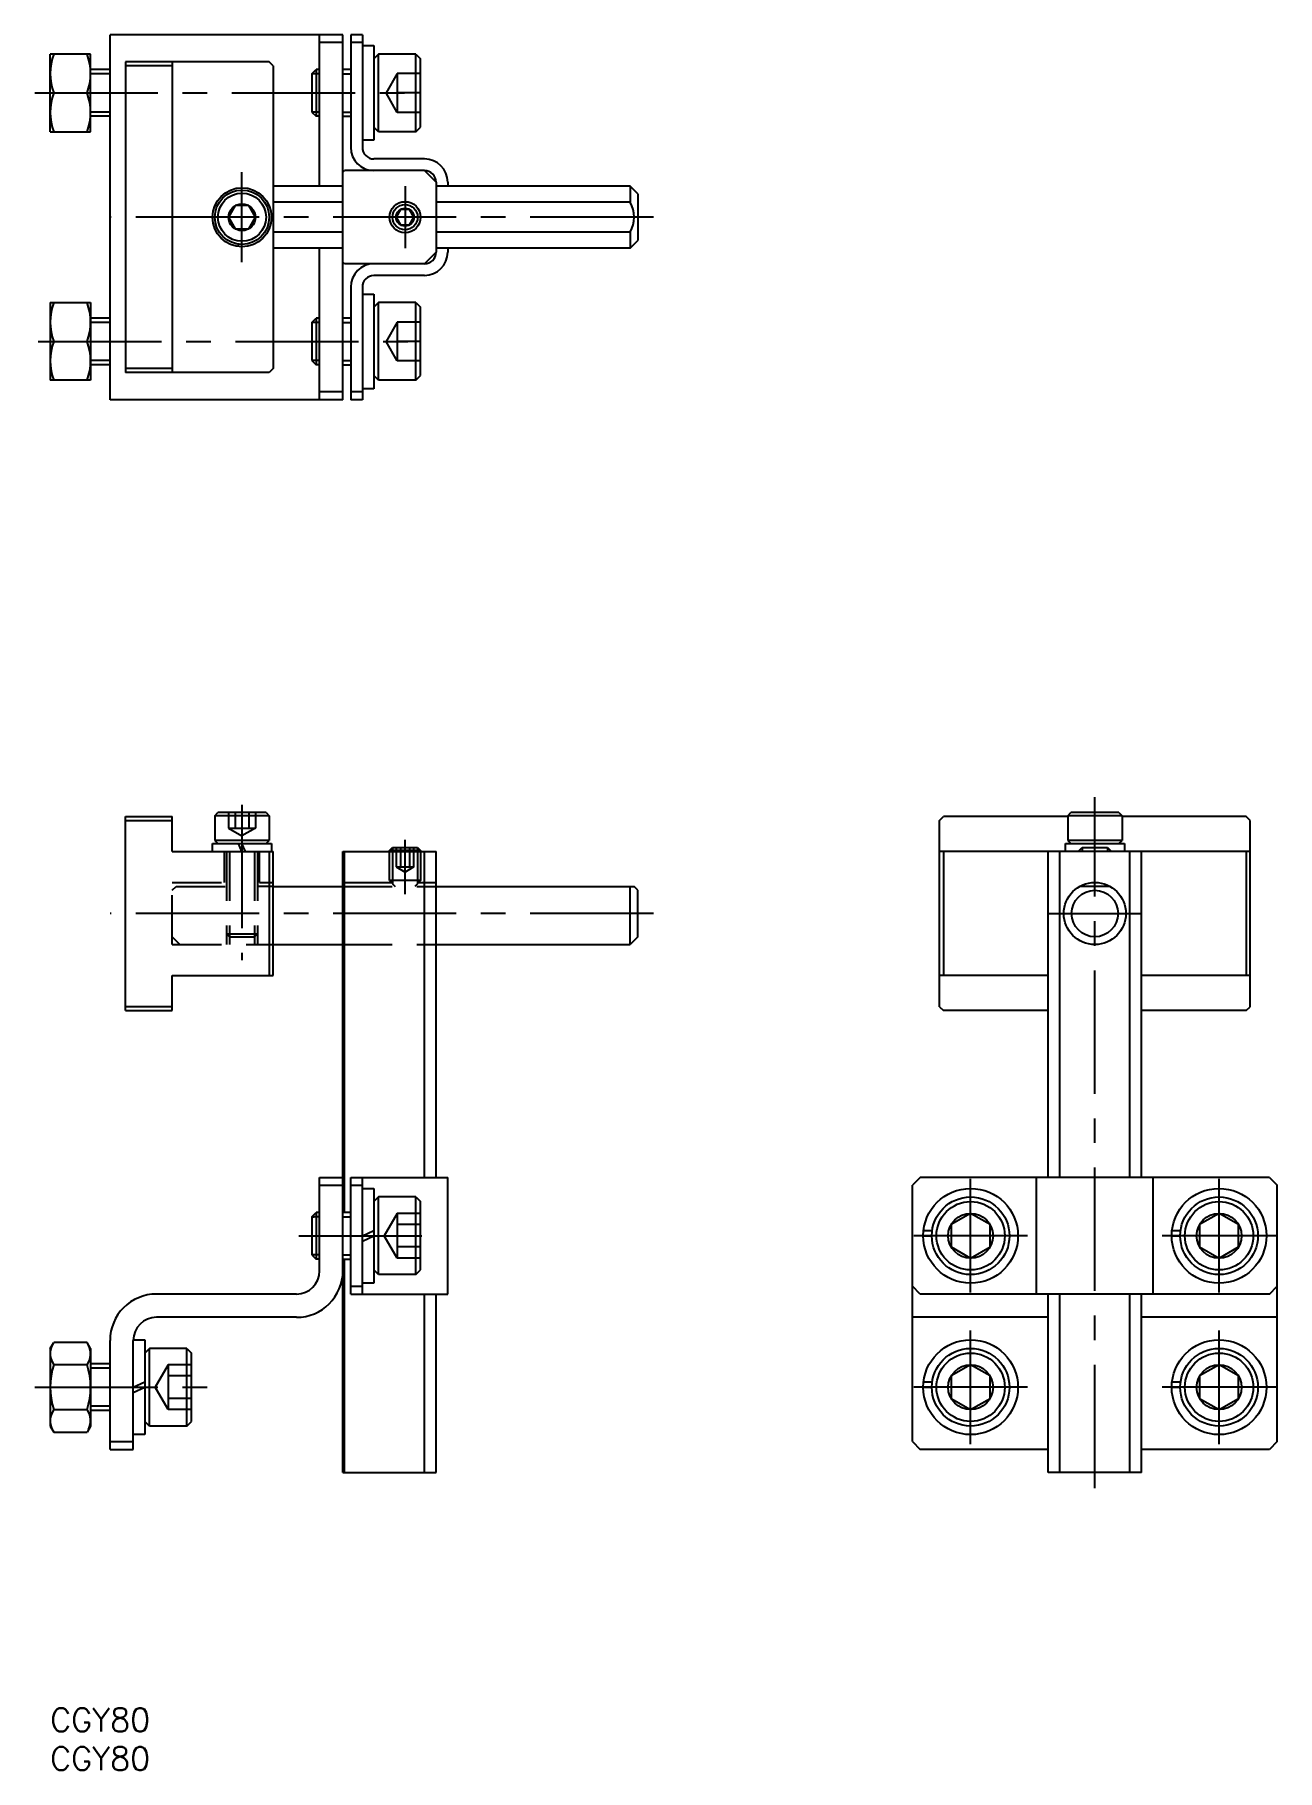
# Model space of a CAD drawing. Extents: x -2 to 158, y -8 to 216.
import ezdxf

# ---------------------------------------------------------------- set-up
doc = ezdxf.new("R2010")
doc.units = 0
doc.header["$LTSCALE"] = 0.5
doc.linetypes.add('CENTER', pattern=[50.8, 31.75, -6.35, 6.35, -6.35])
doc.linetypes.add('DASHED', pattern=[19.05, 12.7, -6.35])
doc.layers.get('0').update_dxf_attribs({"linetype": 'CONTINUOUS'})
doc.layers.add('CENTER', color=1, linetype='CENTER')
doc.styles.get("Standard").update_dxf_attribs({"font": 'txt.shx', "height": 3, "bigfont": 'bigfont.shx'})

# ---------------------------------------------------------------- blocks, each defined once
blk = doc.blocks.new('*U74')
at = {"color": 7, "linetype": 'CONTINUOUS'}
blk.add_text('CGY80', height=3, dxfattribs=at).set_placement((0, -3))
blk = doc.blocks.new('*U75')
at = {"color": 7, "linetype": 'CONTINUOUS'}
blk.add_text('CGY80', height=3, dxfattribs=at).set_placement((0, -8))

msp = doc.modelspace()

# ---------------------------------------------------------------- linework, layer by layer
at = {"color": 7, "linetype": 'CONTINUOUS'}
for p, q in [((37.7, 215.5), (7.7, 215.5)), ((7.7, 168.5), (7.7, 215.5)), ((34.7, 196), (34.7, 215.5)), ((37.7, 168.5), (37.7, 215.5)), ((40.2, 215.5), (38.7, 215.5)), ((38.7, 215.5), (38.7, 201)), ((40.2, 215.5), (40.2, 201)), ((0, 203), (0, 213)), ((5.2, 213), (0, 213)), ((5.2, 203), (5.2, 213)), ((37.7, 214.5), (34.7, 214.5)), ((40.2, 214.5), (38.7, 214.5)), ((40.2, 214.1), (41.7, 214.1)), ((41.7, 214.1), (41.7, 201.9)), ((42.3, 213), (41.7, 212.4)), ((42.3, 203), (42.3, 213)), ((47.1, 213), (42.3, 213)), ((47.1, 203), (47.1, 213)), ((47.1, 213), (47.7, 212.4)), ((47.7, 203.6), (47.7, 212.4)), ((7.7, 211), (5.2, 211)), ((9.7, 212), (9.7, 172)), ((28.2, 212), (9.7, 212)), ((15.7, 211.5), (9.7, 211.5)), ((15.7, 212), (15.7, 172)), ((28.7, 211.5), (28.2, 212)), ((28.7, 211.5), (28.7, 172.5)), ((33.7, 210.46), (34.24, 211)), ((33.7, 210.46), (33.7, 205.54)), ((34.7, 211), (34.24, 211)), ((34.24, 211), (34.24, 205)), ((38.7, 211), (37.7, 211)), ((0.45, 208), (4.75, 208)), ((7.7, 205), (5.2, 205)), ((33.7, 205.54), (34.24, 205)), ((34.7, 205), (34.24, 205)), ((37.7, 205), (38.7, 205)), ((42.3, 203), (41.7, 203.6)), ((47.1, 203), (47.7, 203.6)), ((0, 203), (5.2, 203)), ((41.7, 201.9), (40.2, 201.9)), ((47.1, 203), (42.3, 203)), ((48.2, 199.5), (41.7, 199.5)), ((37.7, 197.8), (37.9, 198)), ((48.2, 198), (37.9, 198)), ((49.7, 196.5), (48.2, 198)), ((37.7, 196), (28.7, 196)), ((49.7, 196.5), (49.7, 187.5)), ((74.7, 196), (49.7, 196)), ((51.2, 196.5), (51.2, 196)), ((74.7, 196), (74.7, 193.94)), ((75.7, 195), (74.7, 196)), ((75.7, 195), (75.7, 189)), ((23.83, 193.5), (22.97, 192)), ((25.57, 193.5), (23.83, 193.5)), ((26.43, 192), (25.57, 193.5)), ((37.7, 193.94), (28.7, 193.94)), ((45.12, 193), (44.55, 192)), ((46.28, 193), (45.12, 193)), ((46.85, 192), (46.28, 193)), ((74.7, 193.94), (49.7, 193.94)), ((22.97, 192), (23.83, 190.5)), ((23.83, 190.5), (25.57, 190.5)), ((25.57, 190.5), (26.43, 192)), ((37.7, 190.06), (28.7, 190.06)), ((44.55, 192), (45.12, 191)), ((45.12, 191), (46.28, 191)), ((46.28, 191), (46.85, 192)), ((74.7, 190.06), (49.7, 190.06)), ((74.7, 190.06), (74.7, 188)), ((24.23, 188.23), (24.23, 188.53)), ((24.7, 188.2), (24.7, 188.5)), ((37.7, 188), (28.7, 188)), ((34.7, 168.5), (34.7, 188)), ((74.7, 188), (49.7, 188)), ((51.2, 188), (51.2, 187.5)), ((74.7, 188), (75.7, 189)), ((37.9, 186), (37.7, 186.2)), ((48.2, 186), (37.9, 186)), ((48.2, 186), (49.7, 187.5)), ((48.2, 184.5), (41.7, 184.5)), ((38.7, 183), (38.7, 168.5)), ((40.2, 183), (40.2, 168.5)), ((40.2, 182.1), (41.7, 182.1)), ((41.7, 182.1), (41.7, 169.9)), ((0, 181), (0, 171)), ((0, 181), (5.2, 181)), ((5.2, 181), (5.2, 171)), ((7.7, 179), (5.2, 179)), ((33.7, 178.46), (34.24, 179)), ((34.7, 179), (34.24, 179)), ((34.24, 179), (34.24, 173)), ((38.7, 179), (37.7, 179)), ((42.3, 181), (41.7, 180.4)), ((42.3, 171), (42.3, 181)), ((47.1, 181), (42.3, 181)), ((47.1, 171), (47.1, 181)), ((47.1, 181), (47.7, 180.4)), ((47.7, 171.6), (47.7, 180.4)), ((33.7, 178.46), (33.7, 173.54)), ((0.45, 176), (4.75, 176)), ((7.7, 173), (5.2, 173)), ((15.7, 172.5), (9.7, 172.5)), ((28.7, 172.5), (28.2, 172)), ((33.7, 173.54), (34.24, 173)), ((34.7, 173), (34.24, 173)), ((37.7, 173), (38.7, 173)), ((5.2, 171), (0, 171)), ((28.2, 172), (9.7, 172)), ((41.7, 169.9), (40.2, 169.9)), ((42.3, 171), (41.7, 171.6)), ((47.1, 171), (42.3, 171)), ((47.1, 171), (47.7, 171.6)), ((37.7, 168.5), (7.7, 168.5)), ((37.7, 169.5), (34.7, 169.5)), ((40.2, 169.5), (38.7, 169.5)), ((40.2, 168.5), (38.7, 168.5)), ((9.7, 89.83), (9.7, 114.83)), ((9.7, 114.83), (15.7, 114.83)), ((9.7, 114.33), (15.7, 114.33)), ((15.7, 110.33), (15.7, 114.83)), ((21.2, 114.93), (21.6, 115.33)), ((28.2, 114.93), (21.2, 114.93)), ((21.2, 114.93), (21.2, 111.73)), ((27.8, 115.33), (21.6, 115.33)), ((27.8, 115.33), (28.2, 114.93)), ((28.2, 114.93), (28.2, 111.73)), ((114.55, 114.33), (115.05, 114.83)), ((114.55, 90.33), (114.55, 114.33)), ((131.05, 114.83), (115.05, 114.83)), ((131.05, 114.93), (131.45, 115.33)), ((138.05, 114.93), (131.05, 114.93)), ((131.05, 114.93), (131.05, 111.73)), ((137.65, 115.33), (131.45, 115.33)), ((137.65, 115.33), (138.05, 114.93)), ((138.05, 114.93), (138.05, 111.73)), ((154.05, 114.83), (138.05, 114.83)), ((154.55, 114.33), (154.05, 114.83)), ((154.55, 90.33), (154.55, 114.33)), ((15.7, 110.33), (28.7, 110.33)), ((20.9, 110.33), (20.9, 111.33)), ((20.9, 111.33), (28.5, 111.33)), ((28.2, 111.73), (21.2, 111.73)), ((21.2, 111.73), (21.6, 111.33)), ((24.7, 110.33), (24.23, 111.33)), ((25.17, 110.33), (24.7, 111.33)), ((27.8, 111.33), (28.2, 111.73)), ((28.2, 110.33), (28.2, 94.33)), ((28.5, 111.33), (28.5, 110.33)), ((28.7, 94.33), (28.7, 110.33)), ((37.7, 30.33), (37.7, 110.33)), ((37.7, 110.33), (49.7, 110.33)), ((37.9, 63.83), (37.9, 110.33)), ((43.7, 110.45), (44.08, 110.83)), ((43.7, 110.33), (43.7, 110.45)), ((47.7, 110.45), (43.7, 110.45)), ((44.08, 110.83), (47.32, 110.83)), ((47.32, 110.83), (47.7, 110.45)), ((47.7, 110.45), (47.7, 110.33)), ((48.2, 68.33), (48.2, 110.33)), ((49.7, 68.33), (49.7, 110.33)), ((154.55, 110.33), (114.55, 110.33)), ((115.05, 110.33), (115.05, 94.33)), ((128.55, 68.33), (128.55, 110.33)), ((130.05, 68.33), (130.05, 110.33)), ((130.75, 110.33), (130.75, 111.33)), ((130.75, 111.33), (138.35, 111.33)), ((138.05, 111.73), (131.05, 111.73)), ((131.05, 111.73), (131.45, 111.33)), ((132.55, 110.45), (132.93, 110.83)), ((132.55, 110.33), (132.55, 110.45)), ((132.93, 110.83), (136.17, 110.83)), ((136.17, 110.83), (136.55, 110.45)), ((136.55, 110.33), (136.55, 110.45)), ((137.65, 111.33), (138.05, 111.73)), ((138.35, 111.33), (138.35, 110.33)), ((139.05, 68.33), (139.05, 110.33)), ((140.55, 68.33), (140.55, 110.33)), ((154.05, 110.33), (154.05, 94.33)), ((28.7, 105.83), (37.7, 105.83)), ((49.7, 105.83), (75.2, 105.83)), ((74.7, 98.33), (74.7, 105.83)), ((75.7, 105.33), (75.2, 105.83)), ((75.7, 99.33), (75.7, 105.33)), ((136.49, 105.83), (132.61, 105.83)), ((133.08, 106.05), (133.3, 105.83)), ((136.02, 106.05), (135.8, 105.83)), ((75.7, 99.33), (74.7, 98.33)), ((28.7, 98.33), (37.7, 98.33)), ((49.7, 98.33), (74.7, 98.33)), ((15.7, 94.33), (28.7, 94.33)), ((15.7, 89.83), (15.7, 94.33)), ((128.55, 94.33), (114.55, 94.33)), ((154.55, 94.33), (140.55, 94.33)), ((15.7, 90.33), (9.7, 90.33)), ((9.7, 89.83), (15.7, 89.83)), ((114.55, 90.33), (115.05, 89.83)), ((128.55, 89.83), (115.05, 89.83)), ((154.05, 89.83), (140.55, 89.83)), ((154.05, 89.83), (154.55, 90.33)), ((34.7, 68.33), (37.7, 68.33)), ((34.7, 56.33), (34.7, 68.33)), ((34.7, 67.33), (37.7, 67.33)), ((38.7, 53.33), (38.7, 68.33)), ((38.7, 68.33), (51.2, 68.33)), ((38.7, 67.33), (40.2, 67.33)), ((40.2, 53.33), (40.2, 68.33)), ((51.2, 53.33), (51.2, 68.33)), ((112.05, 68.33), (111.05, 67.33)), ((111.05, 34.33), (111.05, 67.33)), ((157.05, 68.33), (112.05, 68.33)), ((127.05, 53.33), (127.05, 68.33)), ((142.05, 53.33), (142.05, 68.33)), ((157.05, 68.33), (158.05, 67.33)), ((158.05, 34.33), (158.05, 67.33)), ((40.2, 66.93), (41.7, 66.93)), ((41.7, 66.93), (41.7, 54.73)), ((42.3, 65.83), (41.7, 65.23)), ((42.3, 55.83), (42.3, 65.83)), ((47.1, 65.83), (42.3, 65.83)), ((47.1, 55.83), (47.1, 65.83)), ((47.1, 65.83), (47.7, 65.23)), ((47.7, 56.43), (47.7, 65.23)), ((33.7, 63.29), (34.24, 63.83)), ((33.7, 63.29), (33.7, 58.37)), ((34.24, 63.83), (34.24, 57.83)), ((34.7, 63.83), (34.24, 63.83)), ((38.7, 63.83), (37.7, 63.83)), ((118.55, 63.72), (116.05, 62.28)), ((121.05, 62.28), (118.55, 63.72)), ((150.55, 63.72), (148.05, 62.28)), ((153.05, 62.28), (150.55, 63.72)), ((40.2, 60.83), (41.7, 61.53)), ((40.2, 60.13), (41.7, 60.83)), ((112.45, 60.83), (113.55, 60.83)), ((112.49, 61.53), (113.6, 61.53)), ((116.05, 62.28), (116.05, 59.39)), ((121.05, 59.39), (121.05, 62.28)), ((144.45, 60.83), (145.55, 60.83)), ((144.49, 61.53), (145.6, 61.53)), ((148.05, 62.28), (148.05, 59.39)), ((153.05, 59.39), (153.05, 62.28)), ((33.7, 58.37), (34.24, 57.83)), ((116.05, 59.39), (118.55, 57.95)), ((118.55, 57.95), (121.05, 59.39)), ((148.05, 59.39), (150.55, 57.95)), ((150.55, 57.95), (153.05, 59.39)), ((34.7, 57.83), (34.24, 57.83)), ((37.7, 57.83), (38.7, 57.83)), ((37.9, 30.33), (37.9, 57.83)), ((42.3, 55.83), (41.7, 56.43)), ((47.1, 55.83), (47.7, 56.43)), ((38.7, 54.33), (40.2, 54.33)), ((41.7, 54.73), (40.2, 54.73)), ((47.1, 55.83), (42.3, 55.83)), ((112.05, 53.33), (111.05, 54.33)), ((157.05, 53.33), (158.05, 54.33)), ((31.7, 53.33), (13.7, 53.33)), ((38.7, 53.33), (51.2, 53.33)), ((48.2, 30.33), (48.2, 53.33)), ((49.7, 30.33), (49.7, 53.33)), ((157.05, 53.33), (112.05, 53.33)), ((128.55, 30.33), (128.55, 53.33)), ((130.05, 30.33), (130.05, 53.33)), ((139.05, 30.33), (139.05, 53.33)), ((140.55, 30.33), (140.55, 53.33)), ((31.7, 50.33), (13.7, 50.33)), ((128.55, 50.33), (111.05, 50.33)), ((158.05, 50.33), (140.55, 50.33)), ((0, 46.33), (0.45, 47.11)), ((4.75, 47.11), (0.45, 47.11)), ((5.2, 46.33), (4.75, 47.11)), ((7.7, 33.33), (7.7, 47.33)), ((10.7, 47.43), (12.2, 47.43)), ((10.7, 33.33), (10.7, 47.33)), ((12.2, 47.43), (12.2, 35.23)), ((0, 46.33), (0, 36.33)), ((5.2, 46.33), (5.2, 36.33)), ((12.8, 46.33), (12.2, 45.73)), ((12.8, 36.33), (12.8, 46.33)), ((17.6, 46.33), (12.8, 46.33)), ((17.6, 36.33), (17.6, 46.33)), ((17.6, 46.33), (18.2, 45.73)), ((18.2, 36.93), (18.2, 45.73)), ((4.75, 44.22), (0.45, 44.22)), ((7.7, 44.33), (5.2, 44.33)), ((118.55, 44.22), (116.05, 42.78)), ((116.05, 42.78), (116.05, 39.89)), ((121.05, 42.78), (118.55, 44.22)), ((121.05, 39.89), (121.05, 42.78)), ((150.55, 44.22), (148.05, 42.78)), ((148.05, 42.78), (148.05, 39.89)), ((153.05, 42.78), (150.55, 44.22)), ((153.05, 39.89), (153.05, 42.78)), ((10.7, 41.33), (12.2, 42.03)), ((10.7, 40.63), (12.2, 41.33)), ((112.45, 41.33), (113.55, 41.33)), ((112.49, 42.03), (113.6, 42.03)), ((144.45, 41.33), (145.55, 41.33)), ((144.49, 42.03), (145.6, 42.03)), ((0.45, 38.45), (4.75, 38.45)), ((7.7, 38.33), (5.2, 38.33)), ((116.05, 39.89), (118.55, 38.45)), ((118.55, 38.45), (121.05, 39.89)), ((148.05, 39.89), (150.55, 38.45)), ((150.55, 38.45), (153.05, 39.89)), ((0, 36.33), (0.45, 35.56)), ((5.2, 36.33), (4.75, 35.56)), ((12.8, 36.33), (12.2, 36.93)), ((17.6, 36.33), (12.8, 36.33)), ((17.6, 36.33), (18.2, 36.93)), ((0.45, 35.56), (4.75, 35.56)), ((7.7, 34.33), (10.7, 34.33)), ((12.2, 35.23), (10.7, 35.23)), ((111.05, 34.33), (112.05, 33.33)), ((158.05, 34.33), (157.05, 33.33)), ((7.7, 33.33), (10.7, 33.33)), ((128.55, 33.33), (112.05, 33.33)), ((157.05, 33.33), (140.55, 33.33)), ((37.7, 30.33), (49.7, 30.33)), ((140.55, 30.33), (128.55, 30.33))]:
    msp.add_line(p, q, dxfattribs=at)
at = {"color": 3, "linetype": 'CONTINUOUS'}
for p, q in [((7.7, 210.46), (5.2, 210.46)), ((34.7, 210.46), (33.7, 210.46)), ((37.7, 210.46), (38.7, 210.46)), ((7.7, 205.54), (5.2, 205.54)), ((34.7, 205.54), (33.7, 205.54)), ((37.7, 205.54), (38.7, 205.54)), ((7.7, 178.46), (5.2, 178.46)), ((34.7, 178.46), (33.7, 178.46)), ((37.7, 178.46), (38.7, 178.46)), ((7.7, 173.54), (5.2, 173.54)), ((34.7, 173.54), (33.7, 173.54)), ((37.7, 173.54), (38.7, 173.54)), ((44.08, 110.83), (44.08, 110.33)), ((47.32, 110.83), (47.32, 110.33)), ((132.93, 110.83), (132.93, 110.33)), ((136.17, 110.83), (136.17, 110.33)), ((34.7, 63.29), (33.7, 63.29)), ((33.7, 63.29), (34, 63.29)), ((37.7, 63.29), (38.7, 63.29)), ((34.7, 58.37), (33.7, 58.37)), ((33.7, 58.37), (34, 58.37)), ((37.7, 58.37), (38.7, 58.37)), ((7.7, 43.79), (5.2, 43.79)), ((7.7, 38.87), (5.2, 38.87))]:
    msp.add_line(p, q, dxfattribs=at)
at = {"color": 3, "linetype": 'DASHED'}
for p, q in [((44.7, 210.5), (43.26, 208)), ((47.7, 210.5), (44.7, 210.5)), ((44.7, 210.5), (44.7, 205.5)), ((44.7, 205.5), (43.26, 208)), ((47.7, 208), (44.7, 208)), ((47.7, 205.5), (44.7, 205.5)), ((44.7, 178.5), (43.26, 176)), ((47.7, 178.5), (44.7, 178.5)), ((44.7, 178.5), (44.7, 173.5)), ((44.7, 173.5), (43.26, 176)), ((47.7, 176), (44.7, 176)), ((47.7, 173.5), (44.7, 173.5)), ((22.97, 115.33), (22.97, 113.33)), ((23.83, 115.33), (23.83, 113.33)), ((25.57, 115.33), (25.57, 113.33)), ((26.43, 115.33), (26.43, 113.33)), ((22.97, 113.33), (24.7, 112.33)), ((22.97, 113.33), (26.43, 113.33)), ((26.43, 113.33), (24.7, 112.33)), ((22.45, 106.33), (22.45, 110.33)), ((22.7, 110.33), (22.7, 98.33)), ((23.08, 110.33), (23.08, 98.33)), ((26.32, 110.33), (26.32, 98.33)), ((26.7, 110.33), (26.7, 98.33)), ((26.95, 106.33), (26.95, 110.33)), ((43.7, 106.58), (43.7, 110.33)), ((44.08, 110.33), (44.08, 106.2)), ((44.55, 110.83), (44.55, 108.33)), ((45.12, 110.83), (45.12, 108.33)), ((46.28, 110.83), (46.28, 108.33)), ((46.85, 108.33), (46.85, 110.83)), ((47.32, 110.33), (47.32, 106.2)), ((47.7, 110.33), (47.7, 106.58)), ((44.55, 108.33), (45.7, 107.67)), ((44.55, 108.33), (46.85, 108.33)), ((46.85, 108.33), (45.7, 107.67)), ((15.7, 98.33), (15.7, 106.33)), ((15.7, 106.33), (22.45, 106.33)), ((15.7, 105.33), (16.2, 105.83)), ((16.2, 105.83), (22.7, 105.83)), ((28.7, 105.83), (26.7, 105.83)), ((26.95, 106.33), (28.7, 106.33)), ((37.7, 106.33), (49.7, 106.33)), ((37.7, 105.83), (49.7, 105.83)), ((47.7, 106.58), (43.7, 106.58)), ((43.7, 106.58), (44.45, 105.83)), ((47.7, 106.58), (46.95, 105.83)), ((15.7, 99.33), (16.7, 98.33)), ((22.7, 99.71), (26.7, 99.71)), ((22.7, 99.71), (23.08, 99.33)), ((23.08, 99.33), (26.32, 99.33)), ((26.32, 99.33), (26.7, 99.71)), ((15.7, 98.33), (28.7, 98.33)), ((37.7, 98.33), (49.7, 98.33)), ((44.7, 63.72), (43.03, 60.83)), ((47.7, 63.72), (44.7, 63.72)), ((44.7, 63.72), (44.7, 57.95)), ((44.7, 57.95), (43.03, 60.83)), ((47.7, 62.28), (44.7, 62.28)), ((47.7, 59.39), (44.7, 59.39)), ((47.7, 57.95), (44.7, 57.95)), ((15.2, 44.22), (13.53, 41.33)), ((18.2, 44.22), (15.2, 44.22)), ((15.2, 44.22), (15.2, 38.45)), ((18.2, 42.78), (15.2, 42.78)), ((15.2, 38.45), (13.53, 41.33)), ((18.2, 39.89), (15.2, 39.89)), ((18.2, 38.45), (15.2, 38.45))]:
    msp.add_line(p, q, dxfattribs=at)
at = {"color": 7, "linetype": 'CONTINUOUS'}
for centre, radius in [((24.7, 192), 3.8), ((24.7, 192), 3.5), ((24.7, 192), 3.1), ((24.7, 192), 1.73), ((45.7, 192), 2), ((45.7, 192), 1.62), ((45.7, 192), 1.15), ((134.55, 102.33), 4), ((134.55, 102.33), 3), ((118.55, 60.83), 6.1), ((118.55, 60.83), 5), ((118.55, 60.83), 4.4), ((150.55, 60.83), 6.1), ((150.55, 60.83), 5), ((150.55, 60.83), 4.4), ((118.55, 60.83), 2.89), ((150.55, 60.83), 2.89), ((118.55, 41.33), 6.1), ((150.55, 41.33), 6.1), ((118.55, 41.33), 5), ((118.55, 41.33), 4.4), ((150.55, 41.33), 5), ((150.55, 41.33), 4.4), ((118.55, 41.33), 2.89), ((150.55, 41.33), 2.89)]:
    msp.add_circle(centre, radius, dxfattribs=at)
for centre, radius, start, end in [((7.22, 210.5), 7.22, 159.7438, 200.2562), ((-2.02, 210.5), 7.22, 339.7438, 20.2562), ((7.22, 205.5), 7.22, 159.7438, 200.2562), ((-2.02, 205.5), 7.22, 339.7438, 20.2562), ((41.7, 201), 3, 180, 270), ((41.7, 201), 1.5, 180, 270), ((48.2, 196.5), 3, 0, 90), ((48.2, 196.5), 1.5, 0, 90), ((71.2, 192), 4, 331.045, 28.955), ((41.7, 183), 3, 90, 180), ((48.2, 187.5), 3, 270, 0), ((48.2, 187.5), 1.5, 270, 0), ((41.7, 183), 1.5, 90, 180), ((7.22, 178.5), 7.22, 159.7438, 200.2562), ((-2.02, 178.5), 7.22, 339.7438, 20.2562), ((7.22, 173.5), 7.22, 159.7438, 200.2562), ((-2.02, 173.5), 7.22, 339.7438, 20.2562), ((31.7, 56.33), 6, 270, 0), ((31.7, 56.33), 3, 270, 0), ((13.7, 47.33), 6, 90, 180), ((13.7, 47.33), 3, 90, 180), ((2.56, 45.66), 2.56, 154.3842, 214.3842), ((2.64, 45.66), 2.56, 325.6158, 25.6158), ((9.55, 41.33), 9.55, 162.412, 197.588), ((-4.35, 41.33), 9.55, 342.412, 17.588), ((2.56, 37), 2.56, 145.6158, 205.6158), ((2.64, 37), 2.56, 334.3842, 34.3842)]:
    msp.add_arc(centre, radius, start, end, dxfattribs=at)
at = {"layer": 'CENTER', "color": 1, "linetype": 'CENTER'}
for p, q in [((-2, 208), (48.5, 208)), ((24.7, 186.2), (24.7, 197.8)), ((45.7, 196), (45.7, 188)), ((77.7, 192), (7.7, 192)), ((-1.55, 176), (48.5, 176)), ((24.7, 116.33), (24.7, 96.33)), ((134.55, 28.33), (134.55, 117.33)), ((45.7, 104.83), (45.7, 111.83)), ((77.7, 102.33), (7.7, 102.33)), ((128.55, 102.33), (140.55, 102.33)), ((118.55, 53.51), (118.55, 68.15)), ((150.55, 53.51), (150.55, 68.15)), ((32, 60.83), (49.7, 60.83)), ((125.87, 60.83), (111.23, 60.83)), ((157.87, 60.83), (143.23, 60.83)), ((118.55, 34.01), (118.55, 48.65)), ((150.55, 34.01), (150.55, 48.65)), ((-2, 41.33), (20.2, 41.33)), ((125.87, 41.33), (111.23, 41.33)), ((157.87, 41.33), (143.23, 41.33))]:
    msp.add_line(p, q, dxfattribs=at)

# ---------------------------------------------------------------- block references
at = {"color": 7, "linetype": 'CONTINUOUS'}
for name in ['*U74', '*U75']:
    msp.add_blockref(name, (0, 0), dxfattribs=at)

doc.saveas('drawing.dxf')
